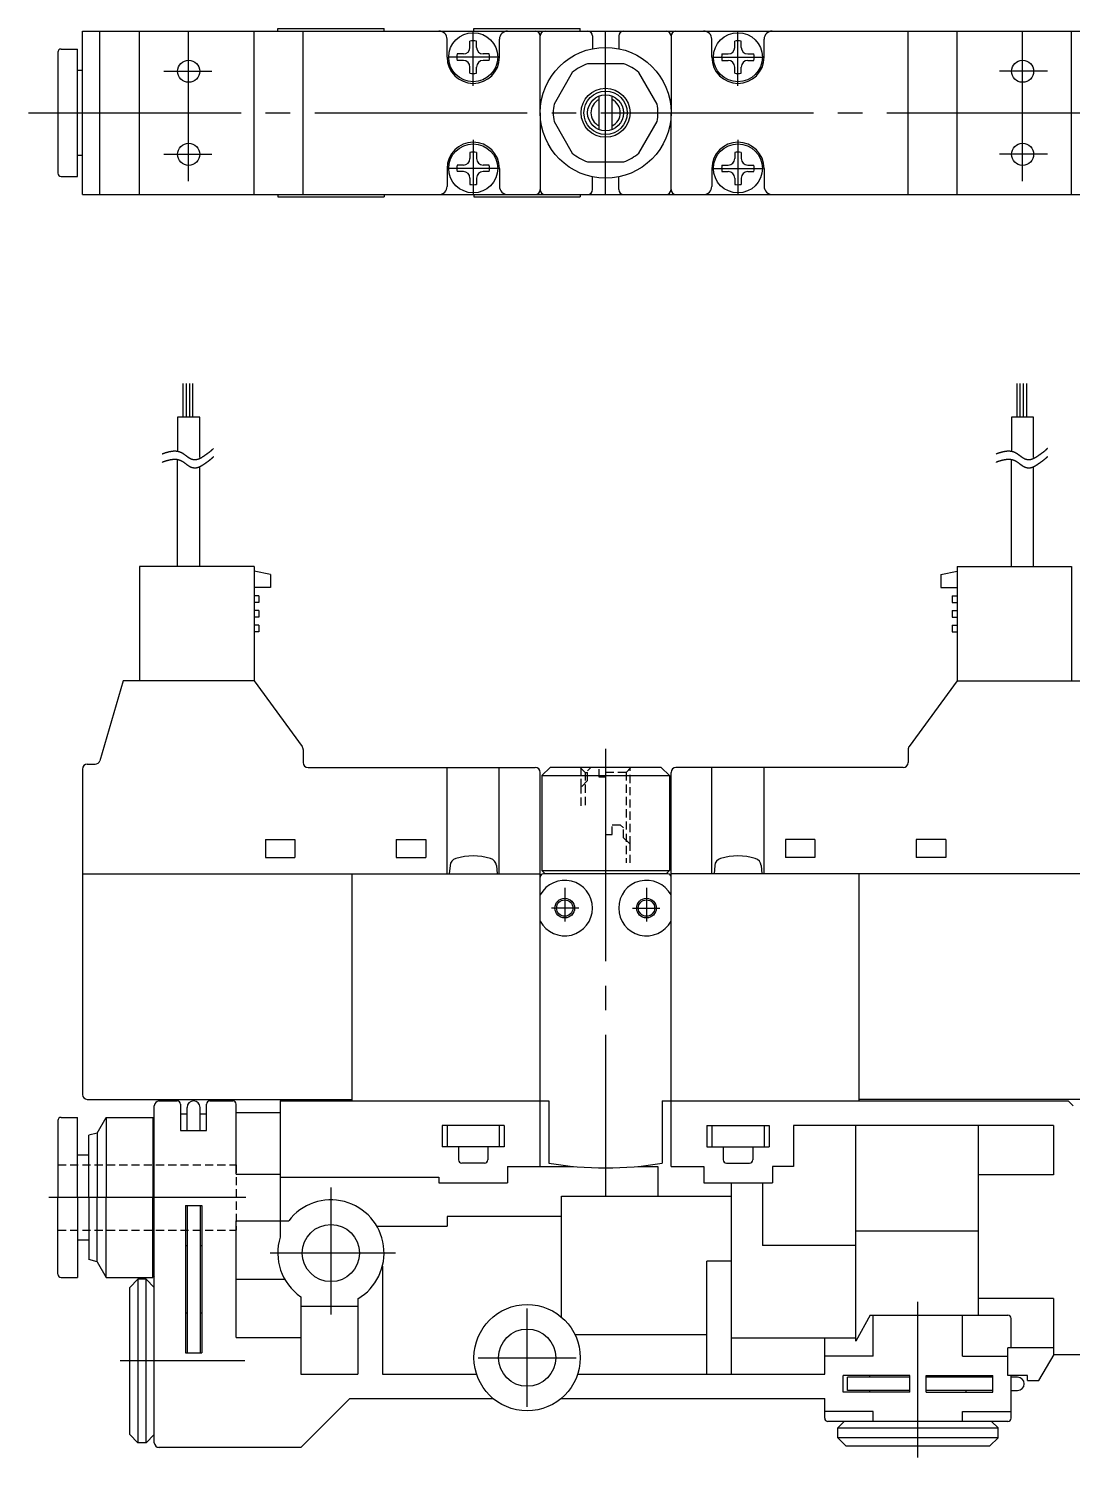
# Model space of a CAD drawing. Extents: x 47 to 197, y 151 to 269.
# Drawn here: x 97.8 to 161.7, y 181.4 to 268.8 of the extents above; entities that cross this region are included whole.
import ezdxf

# ---------------------------------------------------------------- set-up
doc = ezdxf.new("R2010")
doc.units = 0
doc.linetypes.add('CENTER', pattern=[17.5, 13, -1.5, 1.5, -1.5])
doc.linetypes.add('DASHED', pattern=[0.75, 0.5, -0.25])
doc.layers.get('0').update_dxf_attribs({"linetype": 'CONTINUOUS'})
doc.layers.add('CENTER', color=1, linetype='CENTER')

msp = doc.modelspace()

# ---------------------------------------------------------------- linework, layer by layer
at = {"color": 7, "linetype": 'CONTINUOUS'}
for p, q in [((101.12, 268.606), (170.82, 268.606)), ((101.12, 258.606), (101.12, 268.606)), ((102.183, 258.606), (102.183, 268.606)), ((104.62, 258.606), (104.62, 268.606)), ((111.62, 258.606), (111.62, 268.606)), ((113.07, 268.606), (113.07, 268.756)), ((113.07, 268.756), (119.57, 268.756)), ((114.62, 258.606), (114.62, 268.606)), ((119.57, 268.606), (119.57, 268.756)), ((125.07, 268.606), (125.07, 268.756)), ((125.07, 268.756), (131.57, 268.756)), ((131.57, 268.606), (131.57, 268.756)), ((151.62, 258.606), (151.62, 268.606)), ((154.62, 258.606), (154.62, 268.606)), ((161.62, 258.606), (161.62, 268.606)), ((99.82, 267.506), (100.82, 267.506)), ((100.82, 259.706), (100.82, 267.506)), ((123.425, 267.006), (123.425, 268.106)), ((124.825, 267.606), (124.825, 267.986)), ((125.225, 267.606), (125.225, 267.986)), ((126.625, 267.006), (126.625, 268.106)), ((129.12, 263.606), (129.12, 268.306)), ((132.32, 268.306), (132.32, 267.526)), ((133.92, 268.306), (133.92, 267.526)), ((137.12, 268.306), (137.12, 263.606)), ((139.615, 267.006), (139.615, 268.106)), ((141.015, 267.606), (141.015, 267.986)), ((141.415, 267.606), (141.415, 267.986)), ((142.815, 267.006), (142.815, 268.106)), ((99.62, 267.306), (99.62, 259.906)), ((124.425, 267.206), (124.045, 267.206)), ((124.425, 266.806), (124.045, 266.806)), ((126.005, 267.206), (125.625, 267.206)), ((126.005, 266.806), (125.625, 266.806)), ((134.234, 266.606), (132.006, 266.606)), ((140.235, 267.206), (140.615, 267.206)), ((140.235, 266.806), (140.615, 266.806)), ((141.815, 267.206), (142.195, 267.206)), ((141.815, 266.806), (142.195, 266.806)), ((100.82, 266.206), (101.12, 266.206)), ((124.825, 266.027), (124.825, 266.406)), ((125.225, 266.027), (125.225, 266.406)), ((131.079, 266.071), (129.965, 264.142)), ((136.275, 264.142), (135.161, 266.071)), ((141.015, 266.027), (141.015, 266.406)), ((141.415, 266.027), (141.415, 266.406)), ((132.72, 262.582), (132.72, 264.631)), ((133.52, 262.582), (133.52, 264.631)), ((129.12, 263.606), (129.12, 258.906)), ((129.965, 263.071), (131.079, 261.142)), ((135.161, 261.142), (136.275, 263.071)), ((137.12, 258.906), (137.12, 263.606)), ((100.82, 261.006), (101.12, 261.006)), ((124.825, 261.186), (124.825, 260.806)), ((125.225, 261.186), (125.225, 260.806)), ((132.006, 260.606), (134.234, 260.606)), ((141.015, 261.186), (141.015, 260.806)), ((141.415, 261.186), (141.415, 260.806)), ((99.82, 259.706), (100.82, 259.706)), ((123.425, 260.206), (123.425, 259.106)), ((124.425, 260.406), (124.045, 260.406)), ((124.425, 260.006), (124.045, 260.006)), ((124.825, 259.606), (124.825, 259.227)), ((125.225, 259.606), (125.225, 259.227)), ((126.005, 260.406), (125.625, 260.406)), ((126.005, 260.006), (125.625, 260.006)), ((126.625, 260.206), (126.625, 259.106)), ((132.32, 258.906), (132.32, 259.687)), ((133.92, 258.906), (133.92, 259.687)), ((139.615, 260.206), (139.615, 259.106)), ((140.235, 260.406), (140.615, 260.406)), ((140.235, 260.006), (140.615, 260.006)), ((141.015, 259.606), (141.015, 259.227)), ((141.415, 259.606), (141.415, 259.227)), ((141.815, 260.406), (142.195, 260.406)), ((141.815, 260.006), (142.195, 260.006)), ((142.815, 260.206), (142.815, 259.106)), ((101.12, 258.606), (170.82, 258.606)), ((113.07, 258.606), (113.07, 258.456)), ((113.07, 258.456), (119.57, 258.456)), ((119.57, 258.606), (119.57, 258.456)), ((125.07, 258.606), (125.07, 258.456)), ((125.07, 258.456), (131.57, 258.456)), ((131.57, 258.606), (131.57, 258.456)), ((107.282, 244.995), (107.282, 247.05)), ((107.482, 244.995), (107.482, 247.05)), ((107.682, 244.995), (107.682, 247.05)), ((107.882, 244.995), (107.882, 247.05)), ((158.282, 244.995), (158.282, 247.05)), ((158.482, 244.995), (158.482, 247.05)), ((158.682, 244.995), (158.682, 247.05)), ((158.882, 244.995), (158.882, 247.05)), ((108.295, 244.995), (106.945, 244.995)), ((106.945, 244.995), (106.945, 242.887)), ((108.295, 242.53), (108.295, 244.995)), ((159.295, 244.995), (157.945, 244.995)), ((157.945, 244.995), (157.945, 242.887)), ((159.295, 242.53), (159.295, 244.995)), ((106.945, 235.86), (106.945, 242.382)), ((157.945, 235.86), (157.945, 242.382)), ((108.295, 235.86), (108.295, 241.944)), ((159.295, 235.86), (159.295, 241.944)), ((111.62, 235.86), (104.62, 235.86)), ((104.62, 235.86), (104.62, 228.86)), ((111.62, 235.86), (111.62, 228.86)), ((112.62, 235.36), (111.62, 235.56)), ((112.62, 235.36), (112.62, 234.56)), ((153.62, 235.36), (154.62, 235.56)), ((153.62, 235.36), (153.62, 234.56)), ((154.62, 235.86), (154.62, 228.86)), ((154.62, 235.86), (161.62, 235.86)), ((161.62, 235.86), (161.62, 228.86)), ((112.62, 234.56), (111.62, 234.56)), ((153.62, 234.56), (154.62, 234.56)), ((111.92, 234.06), (111.62, 234.06)), ((111.92, 233.66), (111.62, 233.66)), ((111.92, 234.06), (111.92, 233.66)), ((154.32, 234.06), (154.62, 234.06)), ((154.32, 234.06), (154.32, 233.66)), ((154.32, 233.66), (154.62, 233.66)), ((111.92, 233.16), (111.62, 233.16)), ((111.92, 232.76), (111.62, 232.76)), ((111.92, 233.16), (111.92, 232.76)), ((154.32, 233.16), (154.62, 233.16)), ((154.32, 233.16), (154.32, 232.76)), ((154.32, 232.76), (154.62, 232.76)), ((111.92, 232.26), (111.62, 232.26)), ((111.92, 231.86), (111.62, 231.86)), ((111.92, 232.26), (111.92, 231.86)), ((154.32, 232.26), (154.32, 231.86)), ((154.32, 232.26), (154.62, 232.26)), ((154.32, 231.86), (154.62, 231.86)), ((103.62, 228.86), (102.183, 223.975)), ((111.62, 228.86), (103.62, 228.86)), ((111.62, 228.86), (114.562, 224.839)), ((154.62, 228.86), (151.678, 224.839)), ((154.62, 228.86), (162.62, 228.86)), ((114.62, 224.662), (114.62, 223.86)), ((151.62, 224.662), (151.62, 223.86)), ((101.42, 223.76), (101.896, 223.76)), ((101.12, 223.46), (101.12, 203.56)), ((114.92, 223.56), (128.82, 223.56)), ((123.42, 217.06), (123.42, 223.56)), ((126.62, 217.06), (126.62, 223.56)), ((129.12, 199.16), (129.12, 223.26)), ((129.72, 223.56), (129.22, 223.06)), ((129.22, 223.06), (137.02, 223.06)), ((129.22, 223.06), (129.22, 217.26)), ((136.52, 223.56), (129.72, 223.56)), ((136.52, 223.56), (137.02, 223.06)), ((137.02, 223.06), (137.02, 217.26)), ((137.12, 199.16), (137.12, 223.26)), ((151.32, 223.56), (137.42, 223.56)), ((139.62, 217.06), (139.62, 223.56)), ((142.82, 217.06), (142.82, 223.56)), ((112.32, 219.16), (114.12, 219.16)), ((112.32, 219.16), (112.32, 218.06)), ((114.12, 219.16), (114.12, 218.06)), ((120.32, 219.16), (122.12, 219.16)), ((120.32, 219.16), (120.32, 218.06)), ((122.12, 219.16), (122.12, 218.06)), ((144.12, 219.16), (144.12, 218.06)), ((145.92, 219.16), (144.12, 219.16)), ((145.92, 219.16), (145.92, 218.06)), ((152.12, 219.16), (152.12, 218.06)), ((153.92, 219.16), (152.12, 219.16)), ((153.92, 219.16), (153.92, 218.06)), ((112.32, 218.06), (114.12, 218.06)), ((120.32, 218.06), (122.12, 218.06)), ((145.92, 218.06), (144.12, 218.06)), ((153.92, 218.06), (152.12, 218.06)), ((101.12, 217.06), (129.12, 217.06)), ((117.62, 203.16), (117.62, 217.06)), ((123.605, 217.557), (123.562, 217.06)), ((126.444, 217.557), (126.488, 217.06)), ((129.22, 217.26), (137.02, 217.26)), ((129.22, 217.26), (129.42, 217.06)), ((136.92, 217.06), (129.32, 217.06)), ((137.02, 217.26), (136.82, 217.06)), ((165.12, 217.06), (137.12, 217.06)), ((139.796, 217.557), (139.752, 217.06)), ((142.635, 217.557), (142.678, 217.06)), ((148.62, 203.16), (148.62, 217.06)), ((101.42, 203.26), (117.62, 203.26)), ((105.52, 182.26), (105.52, 202.86)), ((105.82, 203.16), (106.92, 203.16)), ((107.12, 202.96), (107.12, 201.36)), ((108.72, 201.36), (108.72, 202.96)), ((108.92, 203.16), (110.32, 203.16)), ((110.52, 198.688), (110.52, 202.96)), ((113.22, 203.16), (113.22, 194.836)), ((113.22, 203.16), (129.656, 203.16)), ((129.656, 203.16), (129.656, 199.36)), ((136.584, 203.16), (161.42, 203.16)), ((136.584, 203.16), (136.584, 199.36)), ((164.82, 203.26), (148.62, 203.26)), ((161.42, 203.16), (161.72, 202.86)), ((99.62, 201.96), (99.62, 197.26)), ((99.82, 202.16), (100.82, 202.16)), ((100.82, 197.26), (100.82, 202.16)), ((102.02, 201.194), (102.578, 202.16)), ((102.578, 202.16), (105.42, 202.16)), ((102.578, 202.16), (102.578, 197.26)), ((105.52, 202.06), (105.42, 202.16)), ((105.42, 202.16), (105.42, 197.26)), ((107.52, 202.36), (107.12, 202.36)), ((107.52, 201.36), (107.52, 202.76)), ((108.32, 201.36), (108.32, 202.76)), ((108.72, 202.36), (108.32, 202.36)), ((110.52, 202.46), (113.22, 202.46)), ((102.02, 201.194), (101.52, 201.06)), ((101.52, 197.26), (101.52, 201.06)), ((102.02, 201.194), (102.02, 197.26)), ((107.12, 201.36), (108.72, 201.36)), ((123.12, 201.66), (123.12, 200.36)), ((126.92, 201.66), (123.12, 201.66)), ((123.42, 201.66), (123.42, 200.36)), ((126.62, 201.66), (126.62, 200.36)), ((126.92, 201.66), (126.92, 200.36)), ((139.32, 201.66), (139.32, 200.36)), ((139.32, 201.66), (143.12, 201.66)), ((139.62, 201.66), (139.62, 200.36)), ((142.82, 201.66), (142.82, 200.36)), ((143.12, 201.66), (143.12, 200.36)), ((160.52, 201.66), (144.62, 201.66)), ((144.62, 201.66), (144.62, 199.16)), ((148.42, 188.463), (148.42, 201.66)), ((155.92, 190.06), (155.92, 201.66)), ((160.52, 201.66), (160.52, 198.651)), ((126.92, 200.36), (123.12, 200.36)), ((124.12, 200.36), (124.12, 199.56)), ((125.92, 200.36), (125.92, 199.56)), ((139.32, 200.36), (143.12, 200.36)), ((140.32, 200.36), (140.32, 199.56)), ((142.12, 200.36), (142.12, 199.56)), ((100.82, 199.86), (101.52, 199.86)), ((125.72, 199.36), (124.32, 199.36)), ((140.52, 199.36), (141.92, 199.36)), ((110.52, 198.688), (113.22, 198.688)), ((113.22, 198.504), (122.92, 198.504)), ((122.92, 198.504), (122.92, 198.16)), ((127.12, 199.16), (127.12, 198.16)), ((127.12, 199.16), (131.151, 199.16)), ((135.089, 199.16), (136.32, 199.16)), ((136.32, 199.16), (136.32, 197.339)), ((137.12, 199.16), (139.12, 199.16)), ((139.12, 199.16), (139.12, 198.16)), ((143.32, 199.16), (143.32, 198.16)), ((144.62, 199.16), (143.32, 199.16)), ((160.52, 198.651), (155.92, 198.651)), ((122.92, 198.16), (127.12, 198.16)), ((139.12, 198.16), (143.32, 198.16)), ((140.82, 186.46), (140.82, 198.16)), ((142.72, 198.16), (142.72, 194.324)), ((99.62, 192.56), (99.62, 197.26)), ((100.82, 197.26), (100.82, 192.36)), ((101.52, 197.26), (101.52, 193.46)), ((102.02, 193.326), (102.02, 197.26)), ((102.578, 192.36), (102.578, 197.26)), ((105.42, 192.36), (105.42, 197.26)), ((107.42, 196.76), (108.42, 196.76)), ((107.42, 196.76), (107.42, 187.76)), ((107.52, 196.76), (107.52, 187.76)), ((108.32, 196.76), (108.32, 187.76)), ((108.42, 196.76), (108.42, 187.76)), ((130.42, 189.941), (130.42, 197.339)), ((130.42, 197.339), (140.82, 197.339)), ((110.52, 195.832), (113.736, 195.832)), ((110.52, 188.688), (110.52, 195.832)), ((130.42, 196.095), (123.42, 196.095)), ((123.42, 196.095), (123.42, 195.51)), ((119.12, 195.51), (123.42, 195.51)), ((155.92, 195.188), (148.42, 195.188)), ((100.82, 194.66), (101.52, 194.66)), ((107.42, 194.312), (107.52, 194.312)), ((108.32, 194.312), (108.42, 194.312)), ((148.42, 194.324), (142.72, 194.324)), ((102.02, 193.326), (101.52, 193.46)), ((102.02, 193.326), (102.578, 192.36)), ((140.82, 193.36), (139.32, 193.36)), ((139.32, 186.46), (139.32, 193.36)), ((99.82, 192.36), (100.82, 192.36)), ((102.578, 192.36), (105.42, 192.36)), ((105.52, 192.46), (105.42, 192.36)), ((119.47, 193.06), (119.47, 186.46)), ((104.02, 191.76), (104.52, 192.26)), ((104.02, 182.76), (104.02, 191.76)), ((105.02, 192.26), (104.52, 192.26)), ((104.52, 192.26), (104.52, 182.26)), ((105.02, 182.26), (105.02, 192.26)), ((105.02, 192.26), (105.52, 191.76)), ((110.52, 192.26), (113.491, 192.26)), ((114.47, 191.188), (114.47, 186.46)), ((114.47, 190.61), (117.97, 190.61)), ((117.97, 191.06), (117.97, 186.46)), ((160.52, 191.069), (155.92, 191.069)), ((160.52, 191.069), (160.52, 187.66)), ((107.42, 190.208), (107.52, 190.208)), ((108.32, 190.208), (108.42, 190.208)), ((149.308, 190.06), (148.42, 188.463)), ((149.308, 190.06), (157.72, 190.06)), ((149.483, 187.56), (149.483, 190.06)), ((154.957, 187.56), (154.957, 190.06)), ((157.92, 188.069), (157.92, 189.86)), ((131.247, 188.873), (139.32, 188.873)), ((110.52, 188.688), (114.47, 188.688)), ((140.82, 188.668), (148.42, 188.668)), ((146.52, 186.46), (146.52, 188.668)), ((160.52, 188.069), (157.719, 188.069)), ((157.719, 186.36), (157.719, 188.069)), ((107.42, 187.76), (108.42, 187.76)), ((149.483, 187.56), (146.52, 187.56)), ((154.957, 187.56), (157.719, 187.56)), ((159.62, 186.06), (160.544, 187.66)), ((160.544, 187.66), (164.72, 187.66)), ((114.47, 186.46), (117.97, 186.46)), ((119.47, 186.46), (125.228, 186.46)), ((131.412, 186.46), (146.52, 186.46)), ((151.72, 186.36), (147.645, 186.36)), ((147.645, 185.36), (147.645, 186.36)), ((151.72, 186.26), (147.92, 186.26)), ((147.92, 185.46), (147.92, 186.26)), ((149.272, 186.26), (149.272, 186.36)), ((151.72, 185.36), (151.72, 186.36)), ((152.72, 186.36), (156.795, 186.36)), ((152.72, 185.36), (152.72, 186.36)), ((156.795, 186.26), (152.72, 186.26)), ((155.168, 186.26), (155.168, 186.36)), ((156.795, 185.36), (156.795, 186.36)), ((158.92, 186.36), (157.719, 186.36)), ((157.92, 183.76), (157.92, 186.36)), ((158.32, 186.26), (157.92, 186.26)), ((158.92, 186.06), (158.92, 186.36)), ((151.72, 185.36), (147.645, 185.36)), ((151.72, 185.46), (147.92, 185.46)), ((149.272, 185.36), (149.272, 185.46)), ((156.795, 185.46), (152.72, 185.46)), ((152.72, 185.36), (156.795, 185.36)), ((155.168, 185.36), (155.168, 185.46)), ((157.92, 185.46), (158.32, 185.46)), ((158.92, 186.06), (159.62, 186.06)), ((114.47, 181.96), (117.47, 184.96)), ((117.47, 184.96), (126.243, 184.96)), ((130.397, 184.96), (146.52, 184.96)), ((146.52, 183.76), (146.52, 184.96)), ((149.483, 184.16), (146.52, 184.16)), ((157.72, 183.56), (146.72, 183.56)), ((147.72, 183.56), (147.32, 183.16)), ((149.483, 183.56), (149.483, 184.16)), ((154.957, 184.16), (157.92, 184.16)), ((154.957, 183.56), (154.957, 184.16)), ((156.72, 183.56), (157.12, 183.16)), ((104.02, 182.76), (104.52, 182.26)), ((105.02, 182.26), (105.52, 182.76)), ((147.32, 182.56), (147.32, 183.16)), ((147.32, 183.16), (157.12, 183.16)), ((157.12, 182.56), (157.12, 183.16)), ((105.02, 182.26), (104.52, 182.26)), ((114.47, 181.96), (105.77, 181.96)), ((147.32, 182.56), (147.82, 182.06)), ((157.12, 182.56), (147.32, 182.56)), ((147.82, 182.06), (156.62, 182.06)), ((156.62, 182.06), (157.12, 182.56))]:
    msp.add_line(p, q, dxfattribs=at)
at = {"color": 3, "linetype": 'DASHED'}
for p, q in [((131.87, 223.26), (131.57, 223.56)), ((131.62, 222.36), (131.62, 223.51)), ((131.87, 223.26), (132.02, 223.26)), ((131.87, 223.26), (131.87, 221.22)), ((132.22, 223.56), (132.02, 223.36)), ((132.02, 222.76), (132.02, 223.36)), ((132.72, 222.96), (132.72, 223.56)), ((133.12, 222.96), (132.72, 222.96)), ((134.37, 223.26), (133.12, 223.26)), ((134.37, 223.26), (134.67, 223.56)), ((134.37, 223.26), (134.37, 217.72)), ((134.62, 218.86), (134.62, 223.51)), ((132.02, 222.76), (131.62, 222.36)), ((131.62, 221.22), (131.62, 222.36)), ((133.12, 219.46), (133.52, 219.46)), ((133.52, 220.06), (134.02, 220.06)), ((133.52, 219.46), (133.52, 220.06)), ((134.02, 220.06), (134.22, 219.86)), ((134.22, 219.26), (134.22, 219.86)), ((134.22, 219.26), (134.62, 218.86)), ((134.62, 217.72), (134.62, 218.86)), ((99.62, 199.26), (110.52, 199.26)), ((110.52, 199.26), (110.52, 195.26)), ((99.62, 195.26), (110.52, 195.26))]:
    msp.add_line(p, q, dxfattribs=at)
at = {"color": 3}
for points in [[(109.14, 243.075, 0), (109.132, 243.067, 0), (109.125, 243.059, 0), (109.117, 243.051, 0), (109.109, 243.043, 0), (109.102, 243.036, 0), (109.094, 243.028, 0), (109.086, 243.02, 0), (109.078, 243.013, 0), (109.07, 243.005, 0), (109.063, 242.998, 0), (109.055, 242.99, 0), (109.047, 242.983, 0), (109.039, 242.975, 0), (109.031, 242.968, 0), (109.023, 242.961, 0), (109.014, 242.954, 0), (109.006, 242.946, 0), (108.998, 242.939, 0), (108.99, 242.932, 0), (108.982, 242.925, 0), (108.973, 242.918, 0), (108.965, 242.911, 0), (108.957, 242.904, 0), (108.949, 242.897, 0), (108.94, 242.89, 0), (108.932, 242.883, 0), (108.923, 242.876, 0), (108.915, 242.869, 0), (108.906, 242.862, 0), (108.898, 242.856, 0), (108.889, 242.849, 0), (108.881, 242.842, 0), (108.872, 242.835, 0), (108.864, 242.829, 0), (108.855, 242.822, 0), (108.846, 242.815, 0), (108.838, 242.809, 0), (108.829, 242.802, 0), (108.82, 242.795, 0), (108.811, 242.789, 0), (108.803, 242.782, 0), (108.794, 242.776, 0), (108.785, 242.769, 0), (108.776, 242.763, 0), (108.767, 242.756, 0), (108.758, 242.75, 0), (108.749, 242.743, 0), (108.741, 242.737, 0), (108.732, 242.73, 0), (108.723, 242.724, 0), (108.714, 242.717, 0), (108.705, 242.711, 0), (108.695, 242.705, 0), (108.686, 242.698, 0), (108.677, 242.692, 0), (108.668, 242.685, 0), (108.659, 242.679, 0), (108.65, 242.673, 0), (108.641, 242.666, 0), (108.632, 242.66, 0), (108.622, 242.654, 0), (108.613, 242.647, 0), (108.604, 242.641, 0), (108.595, 242.634, 0), (108.585, 242.628, 0), (108.576, 242.622, 0), (108.567, 242.615, 0), (108.558, 242.609, 0), (108.548, 242.603, 0), (108.539, 242.596, 0), (108.53, 242.59, 0), (108.52, 242.584, 0), (108.511, 242.577, 0), (108.501, 242.571, 0), (108.492, 242.565, 0), (108.483, 242.558, 0), (108.473, 242.552, 0), (108.464, 242.546, 0), (108.454, 242.54, 0), (108.445, 242.534, 0), (108.435, 242.528, 0), (108.425, 242.522, 0), (108.416, 242.516, 0), (108.406, 242.51, 0), (108.397, 242.504, 0), (108.387, 242.498, 0), (108.377, 242.493, 0), (108.367, 242.487, 0), (108.358, 242.482, 0), (108.348, 242.476, 0), (108.338, 242.471, 0), (108.328, 242.466, 0), (108.318, 242.46, 0), (108.308, 242.455, 0), (108.299, 242.451, 0), (108.289, 242.446, 0), (108.279, 242.441, 0), (108.269, 242.437, 0), (108.258, 242.432, 0), (108.248, 242.428, 0), (108.238, 242.424, 0), (108.228, 242.42, 0), (108.218, 242.416, 0), (108.208, 242.412, 0), (108.197, 242.409, 0), (108.187, 242.405, 0), (108.177, 242.402, 0), (108.166, 242.399, 0), (108.156, 242.396, 0), (108.145, 242.393, 0), (108.135, 242.391, 0), (108.124, 242.388, 0), (108.114, 242.386, 0), (108.103, 242.384, 0), (108.092, 242.383, 0), (108.082, 242.381, 0), (108.071, 242.38, 0), (108.06, 242.378, 0), (108.049, 242.378, 0), (108.038, 242.377, 0), (108.027, 242.376, 0), (108.016, 242.376, 0), (108.005, 242.376, 0), (107.994, 242.376, 0), (107.983, 242.376, 0), (107.972, 242.377, 0), (107.961, 242.378, 0), (107.95, 242.379, 0), (107.939, 242.38, 0), (107.928, 242.381, 0), (107.917, 242.383, 0), (107.906, 242.384, 0), (107.895, 242.386, 0), (107.884, 242.389, 0), (107.873, 242.391, 0), (107.862, 242.393, 0), (107.852, 242.396, 0), (107.841, 242.399, 0), (107.83, 242.402, 0), (107.82, 242.405, 0), (107.809, 242.408, 0), (107.799, 242.412, 0), (107.788, 242.416, 0), (107.778, 242.42, 0), (107.768, 242.424, 0), (107.758, 242.428, 0), (107.748, 242.432, 0), (107.738, 242.437, 0), (107.728, 242.442, 0), (107.719, 242.446, 0), (107.709, 242.451, 0), (107.699, 242.456, 0), (107.69, 242.462, 0), (107.68, 242.467, 0), (107.671, 242.473, 0), (107.662, 242.478, 0), (107.652, 242.484, 0), (107.643, 242.49, 0), (107.634, 242.495, 0), (107.625, 242.501, 0), (107.616, 242.508, 0), (107.607, 242.514, 0), (107.598, 242.52, 0), (107.589, 242.526, 0), (107.58, 242.533, 0), (107.571, 242.539, 0), (107.562, 242.545, 0), (107.553, 242.552, 0), (107.544, 242.559, 0), (107.536, 242.565, 0), (107.527, 242.572, 0), (107.518, 242.579, 0), (107.509, 242.585, 0), (107.501, 242.592, 0), (107.492, 242.599, 0), (107.483, 242.606, 0), (107.474, 242.613, 0), (107.466, 242.619, 0), (107.457, 242.626, 0), (107.448, 242.633, 0), (107.439, 242.64, 0), (107.431, 242.647, 0), (107.422, 242.653, 0), (107.413, 242.66, 0), (107.404, 242.667, 0), (107.395, 242.674, 0), (107.386, 242.68, 0), (107.377, 242.687, 0), (107.368, 242.693, 0), (107.359, 242.7, 0), (107.35, 242.706, 0), (107.341, 242.713, 0), (107.332, 242.719, 0), (107.323, 242.725, 0), (107.314, 242.731, 0), (107.304, 242.738, 0), (107.295, 242.744, 0), (107.286, 242.749, 0), (107.276, 242.755, 0), (107.267, 242.761, 0), (107.257, 242.767, 0), (107.247, 242.772, 0), (107.238, 242.778, 0), (107.228, 242.783, 0), (107.218, 242.788, 0), (107.208, 242.794, 0), (107.199, 242.799, 0), (107.189, 242.804, 0), (107.179, 242.809, 0), (107.169, 242.813, 0), (107.159, 242.818, 0), (107.149, 242.823, 0), (107.139, 242.827, 0), (107.129, 242.831, 0), (107.118, 242.836, 0), (107.108, 242.84, 0), (107.098, 242.844, 0), (107.088, 242.847, 0), (107.077, 242.851, 0), (107.067, 242.855, 0), (107.057, 242.858, 0), (107.046, 242.862, 0), (107.036, 242.865, 0), (107.025, 242.868, 0), (107.015, 242.871, 0), (107.004, 242.874, 0), (106.994, 242.876, 0), (106.983, 242.879, 0), (106.972, 242.881, 0), (106.962, 242.884, 0), (106.951, 242.886, 0), (106.94, 242.888, 0), (106.93, 242.89, 0), (106.919, 242.891, 0), (106.908, 242.893, 0), (106.897, 242.894, 0), (106.886, 242.896, 0), (106.875, 242.897, 0), (106.865, 242.898, 0), (106.854, 242.899, 0), (106.843, 242.9, 0), (106.832, 242.9, 0), (106.821, 242.901, 0), (106.81, 242.901, 0), (106.799, 242.902, 0), (106.788, 242.902, 0), (106.777, 242.902, 0), (106.766, 242.902, 0), (106.755, 242.902, 0), (106.744, 242.902, 0), (106.733, 242.902, 0), (106.722, 242.901, 0), (106.711, 242.901, 0), (106.7, 242.9, 0), (106.689, 242.899, 0), (106.678, 242.899, 0), (106.667, 242.898, 0), (106.656, 242.897, 0), (106.645, 242.896, 0), (106.634, 242.895, 0), (106.623, 242.893, 0), (106.612, 242.892, 0), (106.6, 242.891, 0), (106.589, 242.889, 0), (106.578, 242.888, 0), (106.567, 242.886, 0), (106.556, 242.884, 0), (106.545, 242.883, 0), (106.534, 242.881, 0), (106.523, 242.879, 0), (106.512, 242.877, 0), (106.501, 242.875, 0), (106.49, 242.873, 0), (106.479, 242.871, 0), (106.468, 242.869, 0), (106.457, 242.866, 0), (106.446, 242.864, 0), (106.435, 242.862, 0), (106.424, 242.859, 0), (106.414, 242.857, 0), (106.403, 242.854, 0), (106.392, 242.852, 0), (106.381, 242.849, 0), (106.37, 242.847, 0), (106.359, 242.844, 0), (106.349, 242.841, 0), (106.338, 242.838, 0), (106.327, 242.836, 0), (106.316, 242.833, 0), (106.306, 242.83, 0), (106.295, 242.827, 0), (106.284, 242.824, 0), (106.274, 242.821, 0), (106.263, 242.818, 0), (106.253, 242.815, 0), (106.242, 242.812, 0), (106.232, 242.809, 0), (106.221, 242.806, 0), (106.211, 242.803, 0), (106.2, 242.799, 0), (106.19, 242.796, 0), (106.179, 242.793, 0), (106.169, 242.789, 0), (106.158, 242.786, 0), (106.148, 242.782, 0), (106.138, 242.779, 0), (106.127, 242.775, 0), (106.117, 242.771, 0), (106.107, 242.767, 0), (106.097, 242.764, 0), (106.086, 242.76, 0), (106.076, 242.756, 0), (106.066, 242.752, 0), (106.056, 242.748, 0), (106.046, 242.744, 0), (106.036, 242.739, 0), (106.026, 242.735, 0), (106.016, 242.731, 0), (106.006, 242.726, 0)], [(160.14, 243.075, 0), (160.132, 243.067, 0), (160.125, 243.059, 0), (160.117, 243.051, 0), (160.109, 243.043, 0), (160.102, 243.036, 0), (160.094, 243.028, 0), (160.086, 243.02, 0), (160.078, 243.013, 0), (160.07, 243.005, 0), (160.063, 242.998, 0), (160.055, 242.99, 0), (160.047, 242.983, 0), (160.039, 242.975, 0), (160.031, 242.968, 0), (160.023, 242.961, 0), (160.014, 242.954, 0), (160.006, 242.946, 0), (159.998, 242.939, 0), (159.99, 242.932, 0), (159.982, 242.925, 0), (159.973, 242.918, 0), (159.965, 242.911, 0), (159.957, 242.904, 0), (159.949, 242.897, 0), (159.94, 242.89, 0), (159.932, 242.883, 0), (159.923, 242.876, 0), (159.915, 242.869, 0), (159.906, 242.862, 0), (159.898, 242.856, 0), (159.889, 242.849, 0), (159.881, 242.842, 0), (159.872, 242.835, 0), (159.864, 242.829, 0), (159.855, 242.822, 0), (159.846, 242.815, 0), (159.838, 242.809, 0), (159.829, 242.802, 0), (159.82, 242.795, 0), (159.811, 242.789, 0), (159.803, 242.782, 0), (159.794, 242.776, 0), (159.785, 242.769, 0), (159.776, 242.763, 0), (159.767, 242.756, 0), (159.758, 242.75, 0), (159.749, 242.743, 0), (159.741, 242.737, 0), (159.732, 242.73, 0), (159.723, 242.724, 0), (159.714, 242.717, 0), (159.705, 242.711, 0), (159.695, 242.705, 0), (159.686, 242.698, 0), (159.677, 242.692, 0), (159.668, 242.685, 0), (159.659, 242.679, 0), (159.65, 242.673, 0), (159.641, 242.666, 0), (159.632, 242.66, 0), (159.622, 242.654, 0), (159.613, 242.647, 0), (159.604, 242.641, 0), (159.595, 242.634, 0), (159.585, 242.628, 0), (159.576, 242.622, 0), (159.567, 242.615, 0), (159.558, 242.609, 0), (159.548, 242.603, 0), (159.539, 242.596, 0), (159.53, 242.59, 0), (159.52, 242.584, 0), (159.511, 242.577, 0), (159.501, 242.571, 0), (159.492, 242.565, 0), (159.483, 242.558, 0), (159.473, 242.552, 0), (159.464, 242.546, 0), (159.454, 242.54, 0), (159.445, 242.534, 0), (159.435, 242.528, 0), (159.425, 242.522, 0), (159.416, 242.516, 0), (159.406, 242.51, 0), (159.397, 242.504, 0), (159.387, 242.498, 0), (159.377, 242.493, 0), (159.367, 242.487, 0), (159.358, 242.482, 0), (159.348, 242.476, 0), (159.338, 242.471, 0), (159.328, 242.466, 0), (159.318, 242.46, 0), (159.308, 242.455, 0), (159.299, 242.451, 0), (159.289, 242.446, 0), (159.279, 242.441, 0), (159.269, 242.437, 0), (159.258, 242.432, 0), (159.248, 242.428, 0), (159.238, 242.424, 0), (159.228, 242.42, 0), (159.218, 242.416, 0), (159.208, 242.412, 0), (159.197, 242.409, 0), (159.187, 242.405, 0), (159.177, 242.402, 0), (159.166, 242.399, 0), (159.156, 242.396, 0), (159.145, 242.393, 0), (159.135, 242.391, 0), (159.124, 242.388, 0), (159.114, 242.386, 0), (159.103, 242.384, 0), (159.092, 242.383, 0), (159.082, 242.381, 0), (159.071, 242.38, 0), (159.06, 242.378, 0), (159.049, 242.378, 0), (159.038, 242.377, 0), (159.027, 242.376, 0), (159.016, 242.376, 0), (159.005, 242.376, 0), (158.994, 242.376, 0), (158.983, 242.376, 0), (158.972, 242.377, 0), (158.961, 242.378, 0), (158.95, 242.379, 0), (158.939, 242.38, 0), (158.928, 242.381, 0), (158.917, 242.383, 0), (158.906, 242.384, 0), (158.895, 242.386, 0), (158.884, 242.389, 0), (158.873, 242.391, 0), (158.862, 242.393, 0), (158.852, 242.396, 0), (158.841, 242.399, 0), (158.83, 242.402, 0), (158.82, 242.405, 0), (158.809, 242.408, 0), (158.799, 242.412, 0), (158.788, 242.416, 0), (158.778, 242.42, 0), (158.768, 242.424, 0), (158.758, 242.428, 0), (158.748, 242.432, 0), (158.738, 242.437, 0), (158.728, 242.442, 0), (158.719, 242.446, 0), (158.709, 242.451, 0), (158.699, 242.456, 0), (158.69, 242.462, 0), (158.68, 242.467, 0), (158.671, 242.473, 0), (158.662, 242.478, 0), (158.652, 242.484, 0), (158.643, 242.49, 0), (158.634, 242.495, 0), (158.625, 242.501, 0), (158.616, 242.508, 0), (158.607, 242.514, 0), (158.598, 242.52, 0), (158.589, 242.526, 0), (158.58, 242.533, 0), (158.571, 242.539, 0), (158.562, 242.545, 0), (158.553, 242.552, 0), (158.544, 242.559, 0), (158.536, 242.565, 0), (158.527, 242.572, 0), (158.518, 242.579, 0), (158.509, 242.585, 0), (158.501, 242.592, 0), (158.492, 242.599, 0), (158.483, 242.606, 0), (158.474, 242.613, 0), (158.466, 242.619, 0), (158.457, 242.626, 0), (158.448, 242.633, 0), (158.439, 242.64, 0), (158.431, 242.647, 0), (158.422, 242.653, 0), (158.413, 242.66, 0), (158.404, 242.667, 0), (158.395, 242.674, 0), (158.386, 242.68, 0), (158.377, 242.687, 0), (158.368, 242.693, 0), (158.359, 242.7, 0), (158.35, 242.706, 0), (158.341, 242.713, 0), (158.332, 242.719, 0), (158.323, 242.725, 0), (158.314, 242.731, 0), (158.304, 242.738, 0), (158.295, 242.744, 0), (158.286, 242.749, 0), (158.276, 242.755, 0), (158.267, 242.761, 0), (158.257, 242.767, 0), (158.247, 242.772, 0), (158.238, 242.778, 0), (158.228, 242.783, 0), (158.218, 242.788, 0), (158.208, 242.794, 0), (158.199, 242.799, 0), (158.189, 242.804, 0), (158.179, 242.809, 0), (158.169, 242.813, 0), (158.159, 242.818, 0), (158.149, 242.823, 0), (158.139, 242.827, 0), (158.129, 242.831, 0), (158.118, 242.836, 0), (158.108, 242.84, 0), (158.098, 242.844, 0), (158.088, 242.847, 0), (158.077, 242.851, 0), (158.067, 242.855, 0), (158.057, 242.858, 0), (158.046, 242.862, 0), (158.036, 242.865, 0), (158.025, 242.868, 0), (158.015, 242.871, 0), (158.004, 242.874, 0), (157.994, 242.876, 0), (157.983, 242.879, 0), (157.972, 242.881, 0), (157.962, 242.884, 0), (157.951, 242.886, 0), (157.94, 242.888, 0), (157.93, 242.89, 0), (157.919, 242.891, 0), (157.908, 242.893, 0), (157.897, 242.894, 0), (157.886, 242.896, 0), (157.875, 242.897, 0), (157.865, 242.898, 0), (157.854, 242.899, 0), (157.843, 242.9, 0), (157.832, 242.9, 0), (157.821, 242.901, 0), (157.81, 242.901, 0), (157.799, 242.902, 0), (157.788, 242.902, 0), (157.777, 242.902, 0), (157.766, 242.902, 0), (157.755, 242.902, 0), (157.744, 242.902, 0), (157.733, 242.902, 0), (157.722, 242.901, 0), (157.711, 242.901, 0), (157.7, 242.9, 0), (157.689, 242.899, 0), (157.678, 242.899, 0), (157.667, 242.898, 0), (157.656, 242.897, 0), (157.645, 242.896, 0), (157.634, 242.895, 0), (157.623, 242.893, 0), (157.612, 242.892, 0), (157.6, 242.891, 0), (157.589, 242.889, 0), (157.578, 242.888, 0), (157.567, 242.886, 0), (157.556, 242.884, 0), (157.545, 242.883, 0), (157.534, 242.881, 0), (157.523, 242.879, 0), (157.512, 242.877, 0), (157.501, 242.875, 0), (157.49, 242.873, 0), (157.479, 242.871, 0), (157.468, 242.869, 0), (157.457, 242.866, 0), (157.446, 242.864, 0), (157.435, 242.862, 0), (157.424, 242.859, 0), (157.414, 242.857, 0), (157.403, 242.854, 0), (157.392, 242.852, 0), (157.381, 242.849, 0), (157.37, 242.847, 0), (157.359, 242.844, 0), (157.349, 242.841, 0), (157.338, 242.838, 0), (157.327, 242.836, 0), (157.316, 242.833, 0), (157.306, 242.83, 0), (157.295, 242.827, 0), (157.284, 242.824, 0), (157.274, 242.821, 0), (157.263, 242.818, 0), (157.253, 242.815, 0), (157.242, 242.812, 0), (157.232, 242.809, 0), (157.221, 242.806, 0), (157.211, 242.803, 0), (157.2, 242.799, 0), (157.19, 242.796, 0), (157.179, 242.793, 0), (157.169, 242.789, 0), (157.158, 242.786, 0), (157.148, 242.782, 0), (157.138, 242.779, 0), (157.127, 242.775, 0), (157.117, 242.771, 0), (157.107, 242.767, 0), (157.097, 242.764, 0), (157.086, 242.76, 0), (157.076, 242.756, 0), (157.066, 242.752, 0), (157.056, 242.748, 0), (157.046, 242.744, 0), (157.036, 242.739, 0), (157.026, 242.735, 0), (157.016, 242.731, 0), (157.006, 242.726, 0)], [(109.14, 242.569, 0), (109.132, 242.562, 0), (109.125, 242.554, 0), (109.117, 242.546, 0), (109.109, 242.538, 0), (109.102, 242.53, 0), (109.094, 242.523, 0), (109.086, 242.515, 0), (109.078, 242.508, 0), (109.07, 242.5, 0), (109.063, 242.493, 0), (109.055, 242.485, 0), (109.047, 242.478, 0), (109.039, 242.47, 0), (109.031, 242.463, 0), (109.023, 242.456, 0), (109.014, 242.448, 0), (109.006, 242.441, 0), (108.998, 242.434, 0), (108.99, 242.427, 0), (108.982, 242.42, 0), (108.973, 242.413, 0), (108.965, 242.406, 0), (108.957, 242.399, 0), (108.949, 242.392, 0), (108.94, 242.385, 0), (108.932, 242.378, 0), (108.923, 242.371, 0), (108.915, 242.364, 0), (108.906, 242.357, 0), (108.898, 242.35, 0), (108.889, 242.344, 0), (108.881, 242.337, 0), (108.872, 242.33, 0), (108.864, 242.323, 0), (108.855, 242.317, 0), (108.846, 242.31, 0), (108.838, 242.303, 0), (108.829, 242.297, 0), (108.82, 242.29, 0), (108.811, 242.284, 0), (108.803, 242.277, 0), (108.794, 242.27, 0), (108.785, 242.264, 0), (108.776, 242.257, 0), (108.767, 242.251, 0), (108.758, 242.244, 0), (108.749, 242.238, 0), (108.741, 242.231, 0), (108.732, 242.225, 0), (108.723, 242.219, 0), (108.714, 242.212, 0), (108.705, 242.206, 0), (108.695, 242.199, 0), (108.686, 242.193, 0), (108.677, 242.187, 0), (108.668, 242.18, 0), (108.659, 242.174, 0), (108.65, 242.167, 0), (108.641, 242.161, 0), (108.632, 242.155, 0), (108.622, 242.148, 0), (108.613, 242.142, 0), (108.604, 242.136, 0), (108.595, 242.129, 0), (108.585, 242.123, 0), (108.576, 242.117, 0), (108.567, 242.11, 0), (108.558, 242.104, 0), (108.548, 242.097, 0), (108.539, 242.091, 0), (108.53, 242.085, 0), (108.52, 242.078, 0), (108.511, 242.072, 0), (108.501, 242.066, 0), (108.492, 242.059, 0), (108.483, 242.053, 0), (108.473, 242.047, 0), (108.464, 242.041, 0), (108.454, 242.035, 0), (108.445, 242.028, 0), (108.435, 242.022, 0), (108.425, 242.016, 0), (108.416, 242.01, 0), (108.406, 242.005, 0), (108.397, 241.999, 0), (108.387, 241.993, 0), (108.377, 241.987, 0), (108.367, 241.982, 0), (108.358, 241.976, 0), (108.348, 241.971, 0), (108.338, 241.966, 0), (108.328, 241.96, 0), (108.318, 241.955, 0), (108.308, 241.95, 0), (108.299, 241.945, 0), (108.289, 241.941, 0), (108.279, 241.936, 0), (108.269, 241.931, 0), (108.258, 241.927, 0), (108.248, 241.923, 0), (108.238, 241.918, 0), (108.228, 241.914, 0), (108.218, 241.911, 0), (108.208, 241.907, 0), (108.197, 241.903, 0), (108.187, 241.9, 0), (108.177, 241.897, 0), (108.166, 241.894, 0), (108.156, 241.891, 0), (108.145, 241.888, 0), (108.135, 241.886, 0), (108.124, 241.883, 0), (108.114, 241.881, 0), (108.103, 241.879, 0), (108.092, 241.877, 0), (108.082, 241.876, 0), (108.071, 241.874, 0), (108.06, 241.873, 0), (108.049, 241.872, 0), (108.038, 241.872, 0), (108.027, 241.871, 0), (108.016, 241.871, 0), (108.005, 241.871, 0), (107.994, 241.871, 0), (107.983, 241.871, 0), (107.972, 241.872, 0), (107.961, 241.873, 0), (107.95, 241.874, 0), (107.939, 241.875, 0), (107.928, 241.876, 0), (107.917, 241.878, 0), (107.906, 241.879, 0), (107.895, 241.881, 0), (107.884, 241.883, 0), (107.873, 241.886, 0), (107.862, 241.888, 0), (107.852, 241.891, 0), (107.841, 241.894, 0), (107.83, 241.897, 0), (107.82, 241.9, 0), (107.809, 241.903, 0), (107.799, 241.907, 0), (107.788, 241.911, 0), (107.778, 241.914, 0), (107.768, 241.919, 0), (107.758, 241.923, 0), (107.748, 241.927, 0), (107.738, 241.932, 0), (107.728, 241.936, 0), (107.719, 241.941, 0), (107.709, 241.946, 0), (107.699, 241.951, 0), (107.69, 241.957, 0), (107.68, 241.962, 0), (107.671, 241.967, 0), (107.662, 241.973, 0), (107.652, 241.979, 0), (107.643, 241.984, 0), (107.634, 241.99, 0), (107.625, 241.996, 0), (107.616, 242.002, 0), (107.607, 242.008, 0), (107.598, 242.015, 0), (107.589, 242.021, 0), (107.58, 242.027, 0), (107.571, 242.034, 0), (107.562, 242.04, 0), (107.553, 242.047, 0), (107.544, 242.053, 0), (107.536, 242.06, 0), (107.527, 242.067, 0), (107.518, 242.073, 0), (107.509, 242.08, 0), (107.501, 242.087, 0), (107.492, 242.094, 0), (107.483, 242.101, 0), (107.474, 242.107, 0), (107.466, 242.114, 0), (107.457, 242.121, 0), (107.448, 242.128, 0), (107.439, 242.135, 0), (107.431, 242.141, 0), (107.422, 242.148, 0), (107.413, 242.155, 0), (107.404, 242.162, 0), (107.395, 242.168, 0), (107.386, 242.175, 0), (107.377, 242.182, 0), (107.368, 242.188, 0), (107.359, 242.195, 0), (107.35, 242.201, 0), (107.341, 242.208, 0), (107.332, 242.214, 0), (107.323, 242.22, 0), (107.314, 242.226, 0), (107.304, 242.232, 0), (107.295, 242.238, 0), (107.286, 242.244, 0), (107.276, 242.25, 0), (107.267, 242.256, 0), (107.257, 242.262, 0), (107.247, 242.267, 0), (107.238, 242.273, 0), (107.228, 242.278, 0), (107.218, 242.283, 0), (107.208, 242.288, 0), (107.199, 242.293, 0), (107.189, 242.298, 0), (107.179, 242.303, 0), (107.169, 242.308, 0), (107.159, 242.313, 0), (107.149, 242.317, 0), (107.139, 242.322, 0), (107.129, 242.326, 0), (107.118, 242.33, 0), (107.108, 242.334, 0), (107.098, 242.338, 0), (107.088, 242.342, 0), (107.077, 242.346, 0), (107.067, 242.35, 0), (107.057, 242.353, 0), (107.046, 242.356, 0), (107.036, 242.36, 0), (107.025, 242.363, 0), (107.015, 242.366, 0), (107.004, 242.369, 0), (106.994, 242.371, 0), (106.983, 242.374, 0), (106.972, 242.376, 0), (106.962, 242.378, 0), (106.951, 242.381, 0), (106.94, 242.383, 0), (106.93, 242.384, 0), (106.919, 242.386, 0), (106.908, 242.388, 0), (106.897, 242.389, 0), (106.886, 242.39, 0), (106.875, 242.392, 0), (106.865, 242.393, 0), (106.854, 242.394, 0), (106.843, 242.394, 0), (106.832, 242.395, 0), (106.821, 242.396, 0), (106.81, 242.396, 0), (106.799, 242.397, 0), (106.788, 242.397, 0), (106.777, 242.397, 0), (106.766, 242.397, 0), (106.755, 242.397, 0), (106.744, 242.397, 0), (106.733, 242.396, 0), (106.722, 242.396, 0), (106.711, 242.395, 0), (106.7, 242.395, 0), (106.689, 242.394, 0), (106.678, 242.393, 0), (106.667, 242.392, 0), (106.656, 242.392, 0), (106.645, 242.39, 0), (106.634, 242.389, 0), (106.623, 242.388, 0), (106.612, 242.387, 0), (106.6, 242.385, 0), (106.589, 242.384, 0), (106.578, 242.382, 0), (106.567, 242.381, 0), (106.556, 242.379, 0), (106.545, 242.377, 0), (106.534, 242.376, 0), (106.523, 242.374, 0), (106.512, 242.372, 0), (106.501, 242.37, 0), (106.49, 242.368, 0), (106.479, 242.366, 0), (106.468, 242.363, 0), (106.457, 242.361, 0), (106.446, 242.359, 0), (106.435, 242.356, 0), (106.424, 242.354, 0), (106.414, 242.352, 0), (106.403, 242.349, 0), (106.392, 242.347, 0), (106.381, 242.344, 0), (106.37, 242.341, 0), (106.359, 242.339, 0), (106.349, 242.336, 0), (106.338, 242.333, 0), (106.327, 242.331, 0), (106.316, 242.328, 0), (106.306, 242.325, 0), (106.295, 242.322, 0), (106.284, 242.319, 0), (106.274, 242.316, 0), (106.263, 242.313, 0), (106.253, 242.31, 0), (106.242, 242.307, 0), (106.232, 242.304, 0), (106.221, 242.301, 0), (106.211, 242.297, 0), (106.2, 242.294, 0), (106.19, 242.291, 0), (106.179, 242.287, 0), (106.169, 242.284, 0), (106.158, 242.28, 0), (106.148, 242.277, 0), (106.138, 242.273, 0), (106.127, 242.27, 0), (106.117, 242.266, 0), (106.107, 242.262, 0), (106.097, 242.258, 0), (106.086, 242.255, 0), (106.076, 242.251, 0), (106.066, 242.247, 0), (106.056, 242.243, 0), (106.046, 242.238, 0), (106.036, 242.234, 0), (106.026, 242.23, 0), (106.016, 242.226, 0), (106.006, 242.221, 0)], [(160.14, 242.569, 0), (160.132, 242.562, 0), (160.125, 242.554, 0), (160.117, 242.546, 0), (160.109, 242.538, 0), (160.102, 242.53, 0), (160.094, 242.523, 0), (160.086, 242.515, 0), (160.078, 242.508, 0), (160.07, 242.5, 0), (160.063, 242.493, 0), (160.055, 242.485, 0), (160.047, 242.478, 0), (160.039, 242.47, 0), (160.031, 242.463, 0), (160.023, 242.456, 0), (160.014, 242.448, 0), (160.006, 242.441, 0), (159.998, 242.434, 0), (159.99, 242.427, 0), (159.982, 242.42, 0), (159.973, 242.413, 0), (159.965, 242.406, 0), (159.957, 242.399, 0), (159.949, 242.392, 0), (159.94, 242.385, 0), (159.932, 242.378, 0), (159.923, 242.371, 0), (159.915, 242.364, 0), (159.906, 242.357, 0), (159.898, 242.35, 0), (159.889, 242.344, 0), (159.881, 242.337, 0), (159.872, 242.33, 0), (159.864, 242.323, 0), (159.855, 242.317, 0), (159.846, 242.31, 0), (159.838, 242.303, 0), (159.829, 242.297, 0), (159.82, 242.29, 0), (159.811, 242.284, 0), (159.803, 242.277, 0), (159.794, 242.27, 0), (159.785, 242.264, 0), (159.776, 242.257, 0), (159.767, 242.251, 0), (159.758, 242.244, 0), (159.749, 242.238, 0), (159.741, 242.231, 0), (159.732, 242.225, 0), (159.723, 242.219, 0), (159.714, 242.212, 0), (159.705, 242.206, 0), (159.695, 242.199, 0), (159.686, 242.193, 0), (159.677, 242.187, 0), (159.668, 242.18, 0), (159.659, 242.174, 0), (159.65, 242.167, 0), (159.641, 242.161, 0), (159.632, 242.155, 0), (159.622, 242.148, 0), (159.613, 242.142, 0), (159.604, 242.136, 0), (159.595, 242.129, 0), (159.585, 242.123, 0), (159.576, 242.117, 0), (159.567, 242.11, 0), (159.558, 242.104, 0), (159.548, 242.097, 0), (159.539, 242.091, 0), (159.53, 242.085, 0), (159.52, 242.078, 0), (159.511, 242.072, 0), (159.501, 242.066, 0), (159.492, 242.059, 0), (159.483, 242.053, 0), (159.473, 242.047, 0), (159.464, 242.041, 0), (159.454, 242.035, 0), (159.445, 242.028, 0), (159.435, 242.022, 0), (159.425, 242.016, 0), (159.416, 242.01, 0), (159.406, 242.005, 0), (159.397, 241.999, 0), (159.387, 241.993, 0), (159.377, 241.987, 0), (159.367, 241.982, 0), (159.358, 241.976, 0), (159.348, 241.971, 0), (159.338, 241.966, 0), (159.328, 241.96, 0), (159.318, 241.955, 0), (159.308, 241.95, 0), (159.299, 241.945, 0), (159.289, 241.941, 0), (159.279, 241.936, 0), (159.269, 241.931, 0), (159.258, 241.927, 0), (159.248, 241.923, 0), (159.238, 241.918, 0), (159.228, 241.914, 0), (159.218, 241.911, 0), (159.208, 241.907, 0), (159.197, 241.903, 0), (159.187, 241.9, 0), (159.177, 241.897, 0), (159.166, 241.894, 0), (159.156, 241.891, 0), (159.145, 241.888, 0), (159.135, 241.886, 0), (159.124, 241.883, 0), (159.114, 241.881, 0), (159.103, 241.879, 0), (159.092, 241.877, 0), (159.082, 241.876, 0), (159.071, 241.874, 0), (159.06, 241.873, 0), (159.049, 241.872, 0), (159.038, 241.872, 0), (159.027, 241.871, 0), (159.016, 241.871, 0), (159.005, 241.871, 0), (158.994, 241.871, 0), (158.983, 241.871, 0), (158.972, 241.872, 0), (158.961, 241.873, 0), (158.95, 241.874, 0), (158.939, 241.875, 0), (158.928, 241.876, 0), (158.917, 241.878, 0), (158.906, 241.879, 0), (158.895, 241.881, 0), (158.884, 241.883, 0), (158.873, 241.886, 0), (158.862, 241.888, 0), (158.852, 241.891, 0), (158.841, 241.894, 0), (158.83, 241.897, 0), (158.82, 241.9, 0), (158.809, 241.903, 0), (158.799, 241.907, 0), (158.788, 241.911, 0), (158.778, 241.914, 0), (158.768, 241.919, 0), (158.758, 241.923, 0), (158.748, 241.927, 0), (158.738, 241.932, 0), (158.728, 241.936, 0), (158.719, 241.941, 0), (158.709, 241.946, 0), (158.699, 241.951, 0), (158.69, 241.957, 0), (158.68, 241.962, 0), (158.671, 241.967, 0), (158.662, 241.973, 0), (158.652, 241.979, 0), (158.643, 241.984, 0), (158.634, 241.99, 0), (158.625, 241.996, 0), (158.616, 242.002, 0), (158.607, 242.008, 0), (158.598, 242.015, 0), (158.589, 242.021, 0), (158.58, 242.027, 0), (158.571, 242.034, 0), (158.562, 242.04, 0), (158.553, 242.047, 0), (158.544, 242.053, 0), (158.536, 242.06, 0), (158.527, 242.067, 0), (158.518, 242.073, 0), (158.509, 242.08, 0), (158.501, 242.087, 0), (158.492, 242.094, 0), (158.483, 242.101, 0), (158.474, 242.107, 0), (158.466, 242.114, 0), (158.457, 242.121, 0), (158.448, 242.128, 0), (158.439, 242.135, 0), (158.431, 242.141, 0), (158.422, 242.148, 0), (158.413, 242.155, 0), (158.404, 242.162, 0), (158.395, 242.168, 0), (158.386, 242.175, 0), (158.377, 242.182, 0), (158.368, 242.188, 0), (158.359, 242.195, 0), (158.35, 242.201, 0), (158.341, 242.208, 0), (158.332, 242.214, 0), (158.323, 242.22, 0), (158.314, 242.226, 0), (158.304, 242.232, 0), (158.295, 242.238, 0), (158.286, 242.244, 0), (158.276, 242.25, 0), (158.267, 242.256, 0), (158.257, 242.262, 0), (158.247, 242.267, 0), (158.238, 242.273, 0), (158.228, 242.278, 0), (158.218, 242.283, 0), (158.208, 242.288, 0), (158.199, 242.293, 0), (158.189, 242.298, 0), (158.179, 242.303, 0), (158.169, 242.308, 0), (158.159, 242.313, 0), (158.149, 242.317, 0), (158.139, 242.322, 0), (158.129, 242.326, 0), (158.118, 242.33, 0), (158.108, 242.334, 0), (158.098, 242.338, 0), (158.088, 242.342, 0), (158.077, 242.346, 0), (158.067, 242.35, 0), (158.057, 242.353, 0), (158.046, 242.356, 0), (158.036, 242.36, 0), (158.025, 242.363, 0), (158.015, 242.366, 0), (158.004, 242.369, 0), (157.994, 242.371, 0), (157.983, 242.374, 0), (157.972, 242.376, 0), (157.962, 242.378, 0), (157.951, 242.381, 0), (157.94, 242.383, 0), (157.93, 242.384, 0), (157.919, 242.386, 0), (157.908, 242.388, 0), (157.897, 242.389, 0), (157.886, 242.39, 0), (157.875, 242.392, 0), (157.865, 242.393, 0), (157.854, 242.394, 0), (157.843, 242.394, 0), (157.832, 242.395, 0), (157.821, 242.396, 0), (157.81, 242.396, 0), (157.799, 242.397, 0), (157.788, 242.397, 0), (157.777, 242.397, 0), (157.766, 242.397, 0), (157.755, 242.397, 0), (157.744, 242.397, 0), (157.733, 242.396, 0), (157.722, 242.396, 0), (157.711, 242.395, 0), (157.7, 242.395, 0), (157.689, 242.394, 0), (157.678, 242.393, 0), (157.667, 242.392, 0), (157.656, 242.392, 0), (157.645, 242.39, 0), (157.634, 242.389, 0), (157.623, 242.388, 0), (157.612, 242.387, 0), (157.6, 242.385, 0), (157.589, 242.384, 0), (157.578, 242.382, 0), (157.567, 242.381, 0), (157.556, 242.379, 0), (157.545, 242.377, 0), (157.534, 242.376, 0), (157.523, 242.374, 0), (157.512, 242.372, 0), (157.501, 242.37, 0), (157.49, 242.368, 0), (157.479, 242.366, 0), (157.468, 242.363, 0), (157.457, 242.361, 0), (157.446, 242.359, 0), (157.435, 242.356, 0), (157.424, 242.354, 0), (157.414, 242.352, 0), (157.403, 242.349, 0), (157.392, 242.347, 0), (157.381, 242.344, 0), (157.37, 242.341, 0), (157.359, 242.339, 0), (157.349, 242.336, 0), (157.338, 242.333, 0), (157.327, 242.331, 0), (157.316, 242.328, 0), (157.306, 242.325, 0), (157.295, 242.322, 0), (157.284, 242.319, 0), (157.274, 242.316, 0), (157.263, 242.313, 0), (157.253, 242.31, 0), (157.242, 242.307, 0), (157.232, 242.304, 0), (157.221, 242.301, 0), (157.211, 242.297, 0), (157.2, 242.294, 0), (157.19, 242.291, 0), (157.179, 242.287, 0), (157.169, 242.284, 0), (157.158, 242.28, 0), (157.148, 242.277, 0), (157.138, 242.273, 0), (157.127, 242.27, 0), (157.117, 242.266, 0), (157.107, 242.262, 0), (157.097, 242.258, 0), (157.086, 242.255, 0), (157.076, 242.251, 0), (157.066, 242.247, 0), (157.056, 242.243, 0), (157.046, 242.238, 0), (157.036, 242.234, 0), (157.026, 242.23, 0), (157.016, 242.226, 0), (157.006, 242.221, 0)]]:
    msp.add_polyline3d(points, dxfattribs=at)
at = {"color": 7, "linetype": 'CONTINUOUS'}
for centre, radius in [((125.025, 267.006), 1.5), ((141.215, 267.006), 1.5), ((133.12, 263.606), 4), ((107.62, 266.146), 0.675), ((158.62, 266.146), 0.675), ((133.12, 263.606), 1.325), ((133.12, 263.606), 1.1), ((107.62, 261.066), 0.675), ((125.025, 260.206), 1.5), ((141.215, 260.206), 1.5), ((158.62, 261.066), 0.675), ((130.62, 214.96), 0.6), ((130.62, 214.96), 0.5), ((135.62, 214.96), 0.6), ((135.62, 214.96), 0.5), ((116.32, 193.86), 1.75), ((128.32, 187.46), 3.25), ((128.32, 187.46), 1.75)]:
    msp.add_circle(centre, radius, dxfattribs=at)
at = {"color": 3, "linetype": 'CONTINUOUS'}
msp.add_circle((133.12, 263.606), 1.5, dxfattribs=at)
at = {"color": 7, "linetype": 'CONTINUOUS'}
for centre, radius, start, end in [((122.925, 268.106), 0.5, 0, 90), ((127.125, 268.106), 0.5, 90, 180), ((128.82, 268.306), 0.3, 0, 90), ((129.42, 268.306), 0.3, 90, 180), ((132.02, 268.306), 0.3, 0, 90), ((134.22, 268.306), 0.3, 90, 180), ((136.82, 268.306), 0.3, 0, 90), ((137.42, 268.306), 0.3, 90, 180), ((139.115, 268.106), 0.5, 0, 90), ((143.315, 268.106), 0.5, 90, 180), ((99.82, 267.306), 0.2, 90, 180), ((124.425, 267.606), 0.4, 270, 0), ((125.025, 267.006), 1, 78.46304, 101.53696), ((125.625, 267.606), 0.4, 180, 270), ((140.615, 267.606), 0.4, 270, 0), ((141.215, 267.006), 1, 78.46304, 101.53696), ((141.815, 267.606), 0.4, 180, 270), ((125.025, 267.006), 1.6, 180, 0), ((125.025, 267.006), 1, 168.46304, 191.53696), ((124.425, 266.406), 0.4, 0, 90), ((125.625, 266.406), 0.4, 90, 180), ((125.025, 267.006), 1, 348.46304, 11.53696), ((133.12, 263.606), 3.2, 110.36413, 129.63587), ((133.12, 263.606), 3.2, 50.36413, 69.63586), ((141.215, 267.006), 1.6, 180, 0), ((141.215, 267.006), 1, 168.46304, 191.53696), ((140.615, 266.406), 0.4, 0, 90), ((141.815, 266.406), 0.4, 90, 180), ((141.215, 267.006), 1, 348.46304, 11.53696), ((125.025, 267.006), 1, 258.46304, 281.53696), ((141.215, 267.006), 1, 258.46304, 281.53696), ((133.12, 263.606), 3.2, 170.36413, 189.63586), ((133.12, 263.606), 0.9, 116.3878, 243.6122), ((133.12, 263.606), 0.9, 296.3878, 63.6122), ((133.12, 263.606), 3.2, 350.36413, 9.63586), ((125.025, 260.206), 1.6, 0, 180), ((141.215, 260.206), 1.6, 0, 180), ((124.425, 260.806), 0.4, 270, 0), ((125.025, 260.206), 1, 78.46304, 101.53696), ((125.625, 260.806), 0.4, 180, 270), ((133.12, 263.606), 3.2, 230.36413, 249.63586), ((133.12, 263.606), 3.2, 290.36413, 309.63587), ((140.615, 260.806), 0.4, 270, 0), ((141.215, 260.206), 1, 78.46304, 101.53696), ((141.815, 260.806), 0.4, 180, 270), ((99.82, 259.906), 0.2, 180, 270), ((125.025, 260.206), 1, 168.46304, 191.53696), ((124.425, 259.606), 0.4, 0, 90), ((125.625, 259.606), 0.4, 90, 180), ((125.025, 260.206), 1, 348.46304, 11.53696), ((141.215, 260.206), 1, 168.46304, 191.53696), ((140.615, 259.606), 0.4, 0, 90), ((141.815, 259.606), 0.4, 90, 180), ((141.215, 260.206), 1, 348.46304, 11.53696), ((122.925, 259.106), 0.5, 270, 0), ((125.025, 260.206), 1, 258.46304, 281.53696), ((127.125, 259.106), 0.5, 180, 270), ((128.82, 258.906), 0.3, 270, 0), ((129.42, 258.906), 0.3, 180, 270), ((132.02, 258.906), 0.3, 270, 0), ((134.22, 258.906), 0.3, 180, 270), ((136.82, 258.906), 0.3, 270, 0), ((137.42, 258.906), 0.3, 180, 270), ((139.115, 259.106), 0.5, 270, 0), ((141.215, 260.206), 1, 258.46304, 281.53696), ((143.315, 259.106), 0.5, 180, 270), ((114.32, 224.662), 0.3, 0, 36.19323), ((151.92, 224.662), 0.3, 143.80677, 180), ((101.42, 223.46), 0.3, 90, 180), ((101.896, 224.06), 0.3, 270, 343.61047), ((114.92, 223.86), 0.3, 180, 270), ((151.32, 223.86), 0.3, 270, 0), ((128.82, 223.26), 0.3, 0, 90), ((137.42, 223.26), 0.3, 90, 180), ((124.105, 217.513), 0.502, 106.38769, 175.00001), ((125.025, 214.385), 3.762, 73.61237, 106.38769), ((125.945, 217.513), 0.502, 5.0001, 73.61237), ((140.295, 217.513), 0.502, 106.38763, 174.9999), ((141.215, 214.385), 3.762, 73.61231, 106.38763), ((142.135, 217.513), 0.502, 4.99999, 73.61231), ((129.32, 216.86), 0.2, 90, 180), ((136.92, 216.86), 0.2, 0, 90), ((130.62, 214.96), 1.7, 208.07249, 151.92751), ((135.62, 214.96), 1.7, 28.07249, 331.92751), ((101.42, 203.56), 0.3, 180, 270), ((105.82, 202.86), 0.3, 90, 180), ((106.92, 202.96), 0.2, 0, 90), ((107.92, 202.76), 0.4, 0, 180), ((108.92, 202.96), 0.2, 90, 180), ((110.32, 202.96), 0.2, 0, 90), ((99.82, 201.96), 0.2, 90, 180), ((124.32, 199.56), 0.2, 180, 270), ((125.72, 199.56), 0.2, 270, 0), ((133.12, 219.565), 20.5, 260.27144, 279.72856), ((140.52, 199.56), 0.2, 180, 270), ((141.92, 199.56), 0.2, 270, 0), ((116.32, 193.86), 3.25, 300.51026, 142.65007), ((116.32, 193.86), 3.25, 162.52455, 235.30342), ((99.82, 192.56), 0.2, 180, 270), ((157.72, 189.86), 0.2, 0, 90), ((158.32, 185.86), 0.4, 270, 90), ((146.72, 183.76), 0.2, 180, 270), ((157.72, 183.76), 0.2, 270, 0), ((105.82, 182.26), 0.3, 180, 270)]:
    msp.add_arc(centre, radius, start, end, dxfattribs=at)
at = {"layer": 'CENTER', "color": 1, "linetype": 'CENTER'}
for p, q in [((107.62, 259.432), (107.62, 268.606)), ((125.025, 265.256), (125.025, 268.606)), ((133.12, 258.606), (133.12, 268.606)), ((141.215, 265.256), (141.215, 268.606)), ((158.62, 259.432), (158.62, 268.606)), ((126.622, 267.006), (123.505, 267.006)), ((139.618, 267.006), (142.735, 267.006)), ((106.092, 266.146), (109.032, 266.146)), ((160.148, 266.146), (157.208, 266.146)), ((97.829, 263.606), (178.82, 263.606)), ((125.025, 261.956), (125.025, 258.606)), ((141.215, 261.956), (141.215, 258.606)), ((106.092, 261.066), (109.032, 261.066)), ((160.148, 261.066), (157.208, 261.066)), ((126.622, 260.206), (123.505, 260.206)), ((139.618, 260.206), (142.735, 260.206)), ((133.12, 224.708), (133.12, 197.339)), ((130.62, 216.193), (130.62, 214.13)), ((135.62, 216.193), (135.62, 214.13)), ((131.475, 214.96), (129.811, 214.96)), ((134.765, 214.96), (136.429, 214.96)), ((116.32, 197.86), (116.32, 190.098)), ((111.118, 197.26), (99.059, 197.26)), ((120.275, 193.86), (112.595, 193.86)), ((152.22, 181.358), (152.22, 190.885)), ((128.32, 184.46), (128.32, 190.46)), ((111.064, 187.26), (103.44, 187.26)), ((125.32, 187.46), (131.32, 187.46))]:
    msp.add_line(p, q, dxfattribs=at)

doc.saveas('drawing.dxf')
